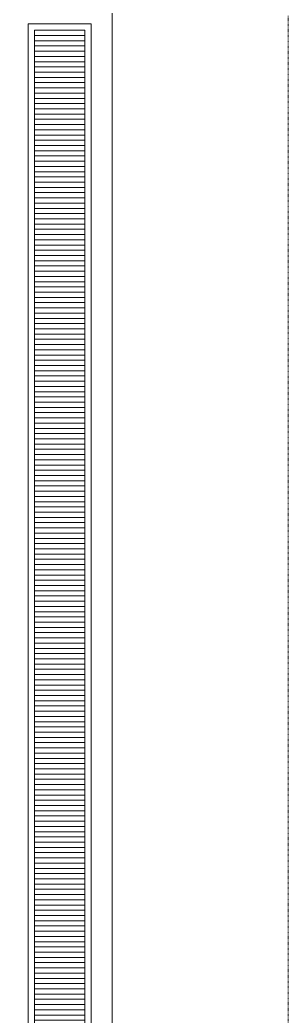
# Model space of a CAD drawing. Extents: x -2749 to 23780, y -1311 to 8245.
# Drawn here: x 2200.5 to 2264.5, y 3031.2 to 3269 of the extents above; entities that cross this region are included whole.
import ezdxf

# ---------------------------------------------------------------- set-up
doc = ezdxf.new("R2010")
doc.units = 0
doc.header["$MEASUREMENT"] = 0
doc.linetypes.add('DOT2', pattern=[0.125, 0, -0.125])
doc.layers.get('0').update_dxf_attribs({"color": 9, "lineweight": 9})
for name, color, linetype, lineweight in [('06D', 9, 'Continuous', 9), ('20', 9, 'DOT2', 9), ('40B', 9, 'Continuous', 9)]:
    doc.layers.add(name, color=color, linetype=linetype, lineweight=lineweight)

# ---------------------------------------------------------------- blocks, each defined once
blk = doc.blocks.new('p-ızgara 1')
h = blk.add_hatch()
h.set_pattern_fill('ANSI31', color=256, scale=10, angle=225, style=0)
h.set_pattern_definition([(270, (-1308.5183, 1064.6868), (1.25, -4e-16), [])])
h.paths.add_polyline_path([(1.5, 13.5), (1.5, 1.5), (394.5, 1.5), (394.5, 13.5)])
for points in [[(0, 15), (0, 0), (396, 0), (396, 15)], [(1.5, 13.5), (1.5, 1.5), (394.5, 1.5), (394.5, 13.5)]]:
    blk.add_lwpolyline(points, close=True)
blk = doc.blocks.new('p-zemin kat')
at = {"layer": '20'}
blk.add_lwpolyline([(2264.5, 2870), (2264.5, 3270)], dxfattribs=at)
at = {"layer": '40B'}
blk.add_lwpolyline([(2222.5, 2815), (2222.5, 3885), (1162.5, 3885), (1162.5, 2865), (1162.5, 2865), (1162.5, 2815), (2222.5, 2815)], close=True, dxfattribs=at)

msp = doc.modelspace()

# ---------------------------------------------------------------- block references
msp.add_blockref('p-zemin kat', (0, 0))
at = {"layer": '06D', "rotation": 90}
msp.add_blockref('p-ızgara 1', (2217.5, 2872), dxfattribs=at)

doc.saveas('drawing.dxf')
